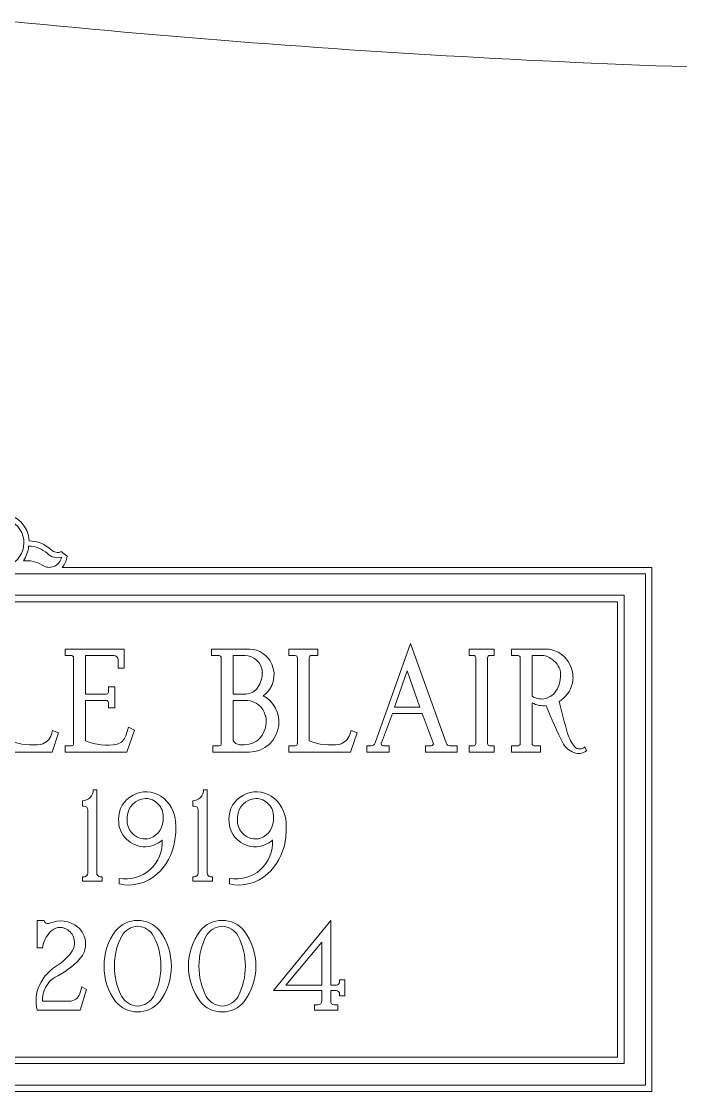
# Model space of a CAD drawing. Header units: inches. Extents: x -39 to 39, y -10 to 72.5.
# Drawn here: x 15.14 to 24.73, y 13.69 to 29.25 of the extents above; entities that cross this region are included whole.
import ezdxf

# ---------------------------------------------------------------- set-up
doc = ezdxf.new("R2010")
doc.units = ezdxf.units.IN
doc.header["$MEASUREMENT"] = 0

msp = doc.modelspace()

# ---------------------------------------------------------------- linework, layer by layer
at = {"color": 7, "linetype": 'Continuous', "lineweight": 5}
for p, q in [((15.808, 21.475), (15.722, 21.541)), ((24.219, 21.219), (2.656, 21.219)), ((24.312, 21.312), (15.736, 21.312)), ((24.219, 13.784), (24.219, 21.219)), ((24.312, 13.69), (24.312, 21.312)), ((2.969, 20.906), (23.906, 20.906)), ((23.906, 20.906), (23.906, 14.097)), ((3.062, 20.812), (23.812, 20.812)), ((23.812, 20.812), (23.812, 14.19)), ((15.777, 20.031), (15.777, 20.125)), ((15.777, 20.125), (16.637, 20.125)), ((16.637, 20.125), (16.637, 19.845)), ((17.909, 20.031), (17.909, 20.125)), ((17.909, 20.125), (18.463, 20.125)), ((19.03, 20.031), (19.03, 20.125)), ((19.03, 20.125), (19.452, 20.125)), ((19.452, 20.125), (19.452, 20.031)), ((20.287, 18.761), (20.801, 20.203)), ((20.801, 20.203), (21.317, 18.761)), ((21.656, 20.031), (21.656, 20.125)), ((21.656, 20.125), (22.016, 20.125)), ((22.016, 20.125), (22.016, 20.031)), ((22.271, 20.031), (22.271, 20.125)), ((22.271, 20.125), (22.787, 20.125)), ((15.872, 20.031), (15.777, 20.031)), ((15.902, 18.75), (15.902, 20.001)), ((16.488, 20.032), (16.074, 20.032)), ((16.074, 20.032), (16.074, 19.47)), ((16.55, 19.845), (16.55, 19.969)), ((18.019, 20.031), (17.909, 20.031)), ((18.049, 18.75), (18.049, 20.001)), ((18.392, 20.032), (18.221, 20.032)), ((18.221, 20.032), (18.221, 19.47)), ((19.125, 20.031), (19.03, 20.031)), ((19.155, 18.75), (19.155, 20.001)), ((19.327, 20.001), (19.327, 18.788)), ((19.452, 20.031), (19.359, 20.031)), ((21.719, 20.031), (21.656, 20.031)), ((21.75, 18.75), (21.75, 20.001)), ((21.921, 20.001), (21.921, 18.75)), ((22.016, 20.031), (21.953, 20.031)), ((22.366, 20.031), (22.271, 20.031)), ((22.396, 18.75), (22.396, 20.001)), ((22.741, 20.032), (22.568, 20.032)), ((22.568, 20.032), (22.568, 19.438)), ((16.637, 19.845), (16.55, 19.845)), ((20.753, 19.807), (20.57, 19.282)), ((20.938, 19.282), (20.753, 19.807)), ((16.074, 19.47), (16.378, 19.47)), ((16.409, 19.5), (16.409, 19.577)), ((16.409, 19.577), (16.503, 19.577)), ((16.503, 19.577), (16.503, 19.27)), ((18.221, 19.47), (18.406, 19.47)), ((16.378, 19.378), (16.074, 19.378)), ((16.074, 19.378), (16.074, 18.788)), ((16.409, 19.27), (16.409, 19.348)), ((18.425, 19.375), (18.221, 19.375)), ((18.221, 19.375), (18.221, 18.788)), ((22.568, 19.344), (22.568, 18.75)), ((16.503, 19.27), (16.409, 19.27)), ((20.537, 19.188), (20.377, 18.759)), ((20.971, 19.188), (20.537, 19.188)), ((20.57, 19.282), (20.938, 19.282)), ((21.131, 18.759), (20.971, 19.188)), ((16.659, 18.865), (16.7, 18.987)), ((16.7, 18.987), (16.785, 18.946)), ((15.578, 18.884), (15.596, 18.939)), ((15.684, 18.906), (15.588, 18.625)), ((15.596, 18.939), (15.684, 18.906)), ((16.785, 18.946), (16.676, 18.625)), ((19.918, 18.884), (19.937, 18.939)), ((20.025, 18.906), (19.929, 18.625)), ((19.937, 18.939), (20.025, 18.906)), ((15.777, 18.625), (15.777, 18.719)), ((15.777, 18.719), (15.872, 18.719)), ((17.924, 18.625), (17.924, 18.719)), ((17.924, 18.719), (18.019, 18.719)), ((19.03, 18.625), (19.03, 18.719)), ((19.03, 18.719), (19.125, 18.719)), ((20.168, 18.625), (20.168, 18.719)), ((20.168, 18.719), (20.227, 18.719)), ((20.407, 18.719), (20.489, 18.719)), ((20.489, 18.719), (20.489, 18.625)), ((21.02, 18.625), (21.02, 18.719)), ((21.02, 18.719), (21.103, 18.719)), ((21.377, 18.719), (21.481, 18.719)), ((21.481, 18.719), (21.481, 18.625)), ((21.656, 18.625), (21.656, 18.719)), ((21.656, 18.719), (21.719, 18.719)), ((21.953, 18.719), (22.016, 18.719)), ((22.016, 18.719), (22.016, 18.625)), ((22.271, 18.625), (22.271, 18.719)), ((22.271, 18.719), (22.366, 18.719)), ((22.6, 18.719), (22.693, 18.719)), ((22.693, 18.719), (22.693, 18.625)), ((23.336, 18.703), (23.36, 18.649)), ((15.588, 18.625), (14.689, 18.625)), ((16.676, 18.625), (15.777, 18.625)), ((18.455, 18.625), (17.924, 18.625)), ((19.929, 18.625), (19.03, 18.625)), ((20.489, 18.625), (20.168, 18.625)), ((21.481, 18.625), (21.02, 18.625)), ((22.016, 18.625), (21.656, 18.625)), ((22.693, 18.625), (22.271, 18.625)), ((16.185, 18.079), (16.238, 18.079)), ((16.238, 18.079), (16.238, 16.869)), ((17.79, 18.079), (17.843, 18.079)), ((17.843, 18.079), (17.843, 16.869)), ((16.029, 17.84), (16.029, 17.92)), ((17.634, 17.84), (17.634, 17.92)), ((16.055, 17.84), (16.029, 17.84)), ((16.108, 16.869), (16.108, 17.786)), ((17.66, 17.84), (17.634, 17.84)), ((17.713, 16.869), (17.713, 17.786)), ((16.682, 17.684), (16.682, 17.593)), ((17.202, 17.627), (17.203, 17.684)), ((18.287, 17.684), (18.287, 17.593)), ((18.808, 17.627), (18.808, 17.684)), ((16.029, 16.75), (16.029, 16.815)), ((16.029, 16.815), (16.055, 16.815)), ((16.289, 16.815), (16.315, 16.815)), ((16.315, 16.815), (16.315, 16.75)), ((17.634, 16.75), (17.634, 16.815)), ((17.634, 16.815), (17.66, 16.815)), ((17.894, 16.815), (17.92, 16.815)), ((17.92, 16.815), (17.92, 16.75)), ((16.315, 16.75), (16.029, 16.75)), ((16.562, 16.71), (16.562, 16.79)), ((17.92, 16.75), (17.634, 16.75)), ((18.168, 16.71), (18.168, 16.79)), ((15.371, 15.779), (15.371, 16.178)), ((15.371, 16.178), (15.475, 16.178)), ((18.806, 15.161), (19.64, 16.176)), ((19.64, 16.176), (19.64, 15.238)), ((15.449, 15.779), (15.371, 15.779)), ((19.51, 15.863), (18.989, 15.238)), ((19.51, 15.238), (19.51, 15.863)), ((19.77, 15.291), (19.77, 15.317)), ((19.77, 15.317), (19.848, 15.317)), ((19.848, 15.317), (19.848, 15.082)), ((15.99, 15.114), (16.022, 15.213)), ((16.09, 15.175), (15.996, 14.875)), ((16.022, 15.213), (16.09, 15.175)), ((19.51, 15.161), (18.806, 15.161)), ((18.989, 15.238), (19.51, 15.238)), ((19.51, 15.005), (19.51, 15.161)), ((19.64, 15.238), (19.718, 15.238)), ((19.718, 15.161), (19.64, 15.161)), ((19.64, 15.161), (19.64, 15.005)), ((19.77, 15.082), (19.77, 15.108)), ((15.449, 15.005), (15.841, 15.005)), ((19.405, 14.875), (19.405, 14.952)), ((19.405, 14.952), (19.458, 14.952)), ((19.691, 14.952), (19.744, 14.952)), ((19.744, 14.952), (19.744, 14.875)), ((19.848, 15.082), (19.77, 15.082)), ((15.996, 14.875), (15.371, 14.875)), ((19.744, 14.875), (19.405, 14.875)), ((23.812, 14.19), (3.062, 14.19)), ((23.906, 14.097), (2.969, 14.097)), ((2.656, 13.784), (24.219, 13.784)), ((2.562, 13.69), (24.312, 13.69))]:
    msp.add_line(p, q, dxfattribs=at)
for centre, radius, start, end in [((30, 178.865), 150.365, 264.275, 270.00019), ((14.827, 21.67), 0.431, 3.7622, 84.0662), ((14.827, 21.67), 0.353, 231.2837, 76.0769), ((15.251, 21.233), 0.465, 46.0143, 89.3098), ((14.775, 21.663), 0.474, 327.3155, 354.8516), ((15.251, 21.233), 0.388, 46.0391, 90.5896), ((15.669, 21.666), 0.214, 225.9001, 285.7412), ((15.669, 21.666), 0.136, 225.961, 292.9603), ((15.549, 21.492), 0.259, 316.0298, 356.2209), ((15.22, 20.989), 0.42, 57.8742, 96.2942), ((15.549, 21.493), 0.181, 234.4202, 349.5239), ((18.447, 19.758), 0.367, 23.7729, 87.6201), ((22.755, 19.717), 0.409, 53.7364, 85.5108), ((15.871, 20), 0.0308, 1.3975, 88.6026), ((16.486, 19.968), 0.0641, 0.9347, 87.6847), ((18.018, 20), 0.0308, 1.3974, 88.6026), ((18.389, 19.774), 0.258, 2.6656, 89.2939), ((19.124, 20), 0.0308, 1.3974, 88.6025), ((19.358, 20), 0.0308, 88.603, 178.6026), ((21.717, 19.998), 0.0337, 6.1611, 86.6333), ((21.952, 20), 0.0308, 88.603, 178.6025), ((22.365, 20), 0.0308, 1.3975, 88.6026), ((22.657, 19.7), 0.342, 62.464, 75.9225), ((22.67, 19.716), 0.322, 18.8909, 63.0807), ((22.739, 19.71), 0.424, 1.1569, 52.5993), ((18.269, 19.782), 0.377, 325.801, 0.6256), ((18.443, 19.751), 0.374, 305.2578, 24.4847), ((22.576, 19.738), 0.407, 332.0757, 11.6641), ((22.755, 19.717), 0.409, 310.6673, 0.2374), ((16.378, 19.5), 0.0308, 268.6027, 358.6028), ((18.403, 19.678), 0.208, 270.743, 328.8522), ((22.688, 19.671), 0.277, 281.0475, 333.5338), ((16.378, 19.347), 0.0308, 1.3972, 91.3973), ((18.417, 19.095), 0.28, 14.1942, 88.4069), ((18.446, 19.059), 0.442, 354.3316, 61.169), ((22.716, 19.693), 0.295, 239.807, 274.7137), ((22.739, 19.637), 0.339, 239.8116, 258.3394), ((22.736, 19.761), 0.461, 261.8278, 274.8991), ((28.865, 21.676), 6.536, 201.3059, 206.6761), ((22.64, 19.852), 0.586, 303.2021, 310.5376), ((31.917, 21.519), 9.212, 193.5426, 196.5278), ((18.333, 19.07), 0.369, 312.3839, 14.7353), ((18.45, 19.063), 0.438, 270.6406, 353.7077), ((15.371, 18.948), 0.217, 285.0308, 342.8205), ((16.487, 18.914), 0.179, 285.529, 344.0538), ((19.711, 18.948), 0.217, 285.0308, 342.8205), ((23.727, 19.109), 0.675, 198.2317, 216.9944), ((15.298, 19.583), 0.853, 248.5546, 278.6622), ((15.871, 18.749), 0.0308, 271.3972, 1.3971), ((16.388, 19.588), 0.859, 248.6038, 279.8642), ((18.018, 18.749), 0.0308, 271.3972, 1.3972), ((18.335, 18.878), 0.145, 218.0327, 261.6846), ((18.365, 19.116), 0.385, 262.3786, 304.1742), ((19.124, 18.749), 0.0308, 271.3973, 1.3972), ((19.639, 19.583), 0.853, 248.5546, 278.6622), ((20.228, 18.78), 0.0617, 268.5562, 341.4279), ((20.405, 18.749), 0.0305, 160.7026, 272.3551), ((21.103, 18.749), 0.03, 269.1032, 20.6284), ((21.376, 18.78), 0.0617, 198.5721, 271.4438), ((21.717, 18.752), 0.0334, 273.2155, 356.7845), ((21.952, 18.749), 0.0308, 178.6028, 271.3972), ((22.365, 18.749), 0.0308, 271.3972, 1.3971), ((22.599, 18.749), 0.0308, 178.6027, 271.3973), ((23.29, 18.915), 0.317, 213.0369, 253.9976), ((23.262, 18.775), 0.103, 223.9334, 316.0666), ((23.246, 18.772), 0.168, 254.9568, 312.8588), ((16.034, 18.072), 0.152, 268.1838, 2.7257), ((17.639, 18.072), 0.152, 268.1838, 2.7257), ((16.941, 17.659), 0.385, 116.9574, 182.0061), ((16.96, 17.673), 0.279, 92.44, 177.7478), ((16.955, 17.648), 0.401, 57.3327, 118.0706), ((16.945, 17.693), 0.259, 358.0538, 89.204), ((16.899, 17.582), 0.487, 1.675, 55.9296), ((18.546, 17.659), 0.385, 116.9574, 182.0061), ((18.565, 17.673), 0.279, 92.44, 177.7478), ((18.56, 17.648), 0.401, 57.3327, 118.0706), ((18.55, 17.693), 0.259, 358.0538, 89.204), ((18.504, 17.582), 0.487, 1.675, 55.9296), ((16.054, 17.787), 0.0532, 359.4029, 89.2488), ((17.659, 17.787), 0.0532, 359.4029, 89.2488), ((16.938, 17.632), 0.382, 178.035, 272.3631), ((16.945, 17.628), 0.265, 187.5868, 274.6402), ((16.914, 17.648), 0.29, 280.4004, 355.6734), ((16.197, 17.52), 1.191, 350.1725, 3.6918), ((18.543, 17.632), 0.382, 178.035, 272.3631), ((18.55, 17.628), 0.265, 187.5868, 274.6402), ((18.519, 17.648), 0.29, 280.4004, 355.6734), ((17.802, 17.52), 1.191, 350.1725, 3.6918), ((16.658, 17.312), 0.531, 259.5991, 3.983), ((16.934, 17.628), 0.378, 273.0369, 312.2246), ((16.57, 17.458), 0.813, 312.1381, 349.9953), ((18.263, 17.312), 0.531, 259.5991, 3.983), ((18.539, 17.628), 0.378, 273.0369, 312.2246), ((18.175, 17.458), 0.813, 312.1381, 349.9953), ((16.054, 16.868), 0.0532, 270.7503, 0.598), ((16.291, 16.868), 0.0533, 179.4244, 267.8482), ((16.703, 17.299), 0.605, 256.5467, 312.8575), ((17.659, 16.868), 0.0532, 270.7503, 0.598), ((17.896, 16.868), 0.0533, 179.4244, 267.8482), ((18.308, 17.299), 0.605, 256.5467, 312.8575), ((15.528, 16.186), 0.0537, 188.886, 294.6937), ((15.711, 15.767), 0.404, 51.4357, 113.4819), ((15.705, 15.889), 0.188, 60.8883, 139.399), ((15.691, 15.856), 0.224, 329.5251, 61.8242), ((15.758, 15.838), 0.319, 316.5755, 50.1104), ((17.194, 15.52), 0.85, 143.3076, 180.3759), ((16.832, 15.768), 0.412, 89.8569, 140.9276), ((16.842, 15.818), 0.276, 91.7997, 150.842), ((16.834, 15.768), 0.411, 39.0382, 90.212), ((16.824, 15.818), 0.276, 29.159, 88.1719), ((16.474, 15.52), 0.849, 359.61, 36.7317), ((18.422, 15.52), 0.85, 143.3076, 180.3759), ((18.061, 15.768), 0.412, 89.8569, 140.9276), ((18.071, 15.818), 0.276, 91.7997, 150.842), ((18.063, 15.768), 0.411, 39.0382, 90.212), ((18.053, 15.818), 0.276, 29.159, 88.1719), ((17.703, 15.52), 0.849, 359.61, 36.7317), ((15.868, 15.72), 0.423, 136.3042, 171.9752), ((17.441, 15.518), 0.945, 152.6076, 180.2281), ((16.227, 15.518), 0.944, 359.7328, 27.4006), ((18.669, 15.518), 0.945, 152.6076, 180.2281), ((17.456, 15.518), 0.944, 359.7328, 27.4006), ((15.342, 16.075), 0.636, 303.4378, 328.4732), ((15.111, 16.429), 1.196, 295.9617, 317.3258), ((16.065, 14.905), 0.74, 120.2442, 153.3798), ((17.194, 15.508), 0.85, 179.6241, 216.6924), ((17.442, 15.51), 0.947, 179.786, 207.3708), ((16.226, 15.51), 0.945, 332.621, 0.253), ((16.474, 15.508), 0.849, 323.2683, 0.39), ((18.422, 15.508), 0.85, 179.6241, 216.6924), ((18.671, 15.51), 0.947, 179.786, 207.3708), ((17.455, 15.51), 0.945, 332.621, 0.253), ((17.703, 15.508), 0.849, 323.2683, 0.39), ((15.823, 15.03), 0.374, 120.1528, 183.762), ((19.717, 15.291), 0.0532, 270.7523, 359.2477), ((15.912, 15.008), 0.557, 155.7989, 193.8551), ((15.841, 15.161), 0.156, 269.9627, 342.3319), ((19.718, 15.108), 0.0525, 359.9599, 90.0401), ((16.829, 15.256), 0.407, 218.9252, 270.5995), ((16.842, 15.21), 0.276, 209.214, 268.1893), ((16.824, 15.21), 0.276, 271.8391, 330.785), ((16.838, 15.256), 0.406, 269.3663, 321.1091), ((18.058, 15.256), 0.407, 218.9252, 270.5995), ((18.071, 15.21), 0.276, 209.214, 268.1893), ((18.053, 15.21), 0.276, 271.8391, 330.785), ((18.066, 15.256), 0.406, 269.3663, 321.1091), ((19.458, 15.004), 0.0525, 269.9599, 0.0401), ((19.69, 15.002), 0.0501, 177.2788, 271.3406)]:
    msp.add_arc(centre, radius, start, end, dxfattribs=at)

doc.saveas('drawing.dxf')
